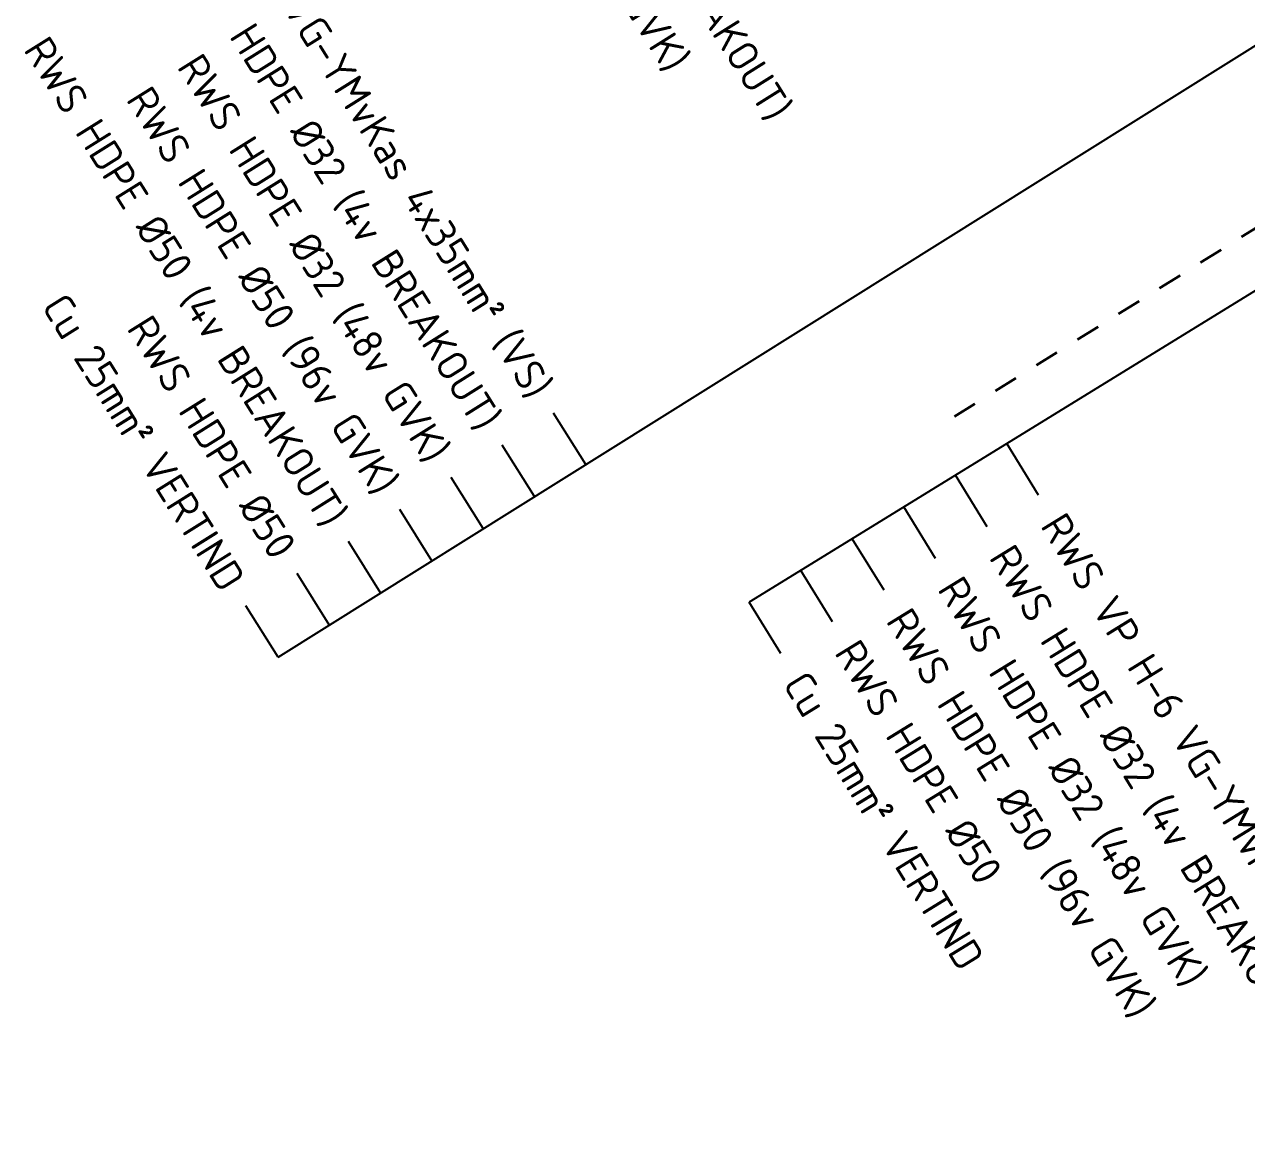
# Model space of a CAD drawing. Header units: metres. Extents: x 134219 to 139178, y 438661 to 444352.
# Drawn here: x 136032.1 to 136133.1, y 441855.8 to 441947.2 of the extents above; entities that cross this region are included whole.
import ezdxf
from ezdxf.enums import TextEntityAlignment as Align

# ---------------------------------------------------------------- set-up
doc = ezdxf.new("R2010")
doc.units = ezdxf.units.M
doc.linetypes.add('XX-FASEGRENS', pattern=[4, 2, -2])
for name, color, linetype, lineweight in [('N-WE-KG-FASEGRENS-G', 7, 'XX-FASEGRENS', 35), ('N-WE-KL-ET_LS_OV_KABEL-T25', 7, 'Continuous', 25), ('X-XX-AL-AANPIJLING-S', 7, 'Continuous', 25)]:
    doc.layers.add(name, color=color, linetype=linetype, lineweight=lineweight)
doc.styles.add('NLCS-ISO', font='NLCS-ISO.ttf')

msp = doc.modelspace()

# ---------------------------------------------------------------- linework, layer by layer
at = {"layer": 'N-WE-KG-FASEGRENS-G'}
msp.add_line((136256.46, 442007.11), (136108.79, 441914.7), dxfattribs=at)
at = {"layer": 'X-XX-AL-AANPIJLING-S'}
for p, q in [((136053.05, 441894.94), (136180.79, 441974.88)), ((136189.54, 441959.49), (136092, 441899.48)), ((136078.48, 441910.85), (136075.83, 441915.09)), ((136074.24, 441908.2), (136071.59, 441912.44)), ((136115.92, 441908.32), (136113.3, 441912.58)), ((136070, 441905.55), (136067.35, 441909.79)), ((136111.66, 441905.7), (136109.04, 441909.96)), ((136107.4, 441903.08), (136104.78, 441907.34)), ((136065.76, 441902.89), (136063.11, 441907.13)), ((136061.53, 441900.24), (136058.87, 441904.48)), ((136103.14, 441900.46), (136100.52, 441904.72)), ((136098.88, 441897.84), (136096.26, 441902.1)), ((136057.29, 441897.59), (136054.63, 441901.83)), ((136053.05, 441894.94), (136050.4, 441899.18)), ((136094.62, 441895.22), (136092, 441899.48))]:
    msp.add_line(p, q, dxfattribs=at)

# ---------------------------------------------------------------- texts
at = {"layer": 'N-WE-KL-ET_LS_OV_KABEL-T25', "style": 'NLCS-ISO'}
for s, rotation, p in [('RWS HDPE Ø32 (4v BREAKOUT)', 302.0379, (136069.8, 441979.3)), ('RWS HDPE Ø50 (96v GVK)', 302.0379, (136065.56, 441976.64)), ('RWS VP H-6 VG-YMvKas 4x35mm² (VS)', 301.6008, (136117.07, 441906.44)), ('RWS HDPE Ø32 (4v BREAKOUT)', 301.6008, (136112.82, 441903.82)), ('RWS HDPE Ø32 (48v GVK)', 301.6008, (136108.56, 441901.2)), ('RWS HDPE Ø50 (96v GVK)', 301.6008, (136104.3, 441898.58)), ('RWS HDPE Ø50', 301.6008, (136100.04, 441895.96)), ('Cu 25mm² VERTIND', 301.6008, (136095.78, 441893.34))]:
    msp.add_text(s, height=2.5, rotation=rotation, dxfattribs=at).set_placement(p, align=Align.MIDDLE_LEFT)
for s, p in [('RWS VP H-6 VG-YMvKas 4x35mm² (VS)', (136074.81, 441916.72)), ('RWS HDPE Ø32 (4v BREAKOUT)', (136070.57, 441914.07)), ('RWS HDPE Ø50 (4v BREAKOUT)', (136057.85, 441906.11)), ('RWS HDPE Ø32 (48v GVK)', (136066.33, 441911.41)), ('RWS HDPE Ø50 (96v GVK)', (136062.09, 441908.76)), ('Cu 25mm² VERTIND', (136049.38, 441900.8)), ('RWS HDPE Ø50', (136053.62, 441903.46))]:
    msp.add_text(s, height=2.5, rotation=302.0379, dxfattribs=at).set_placement(p, align=Align.MIDDLE_RIGHT)

doc.saveas('drawing.dxf')
